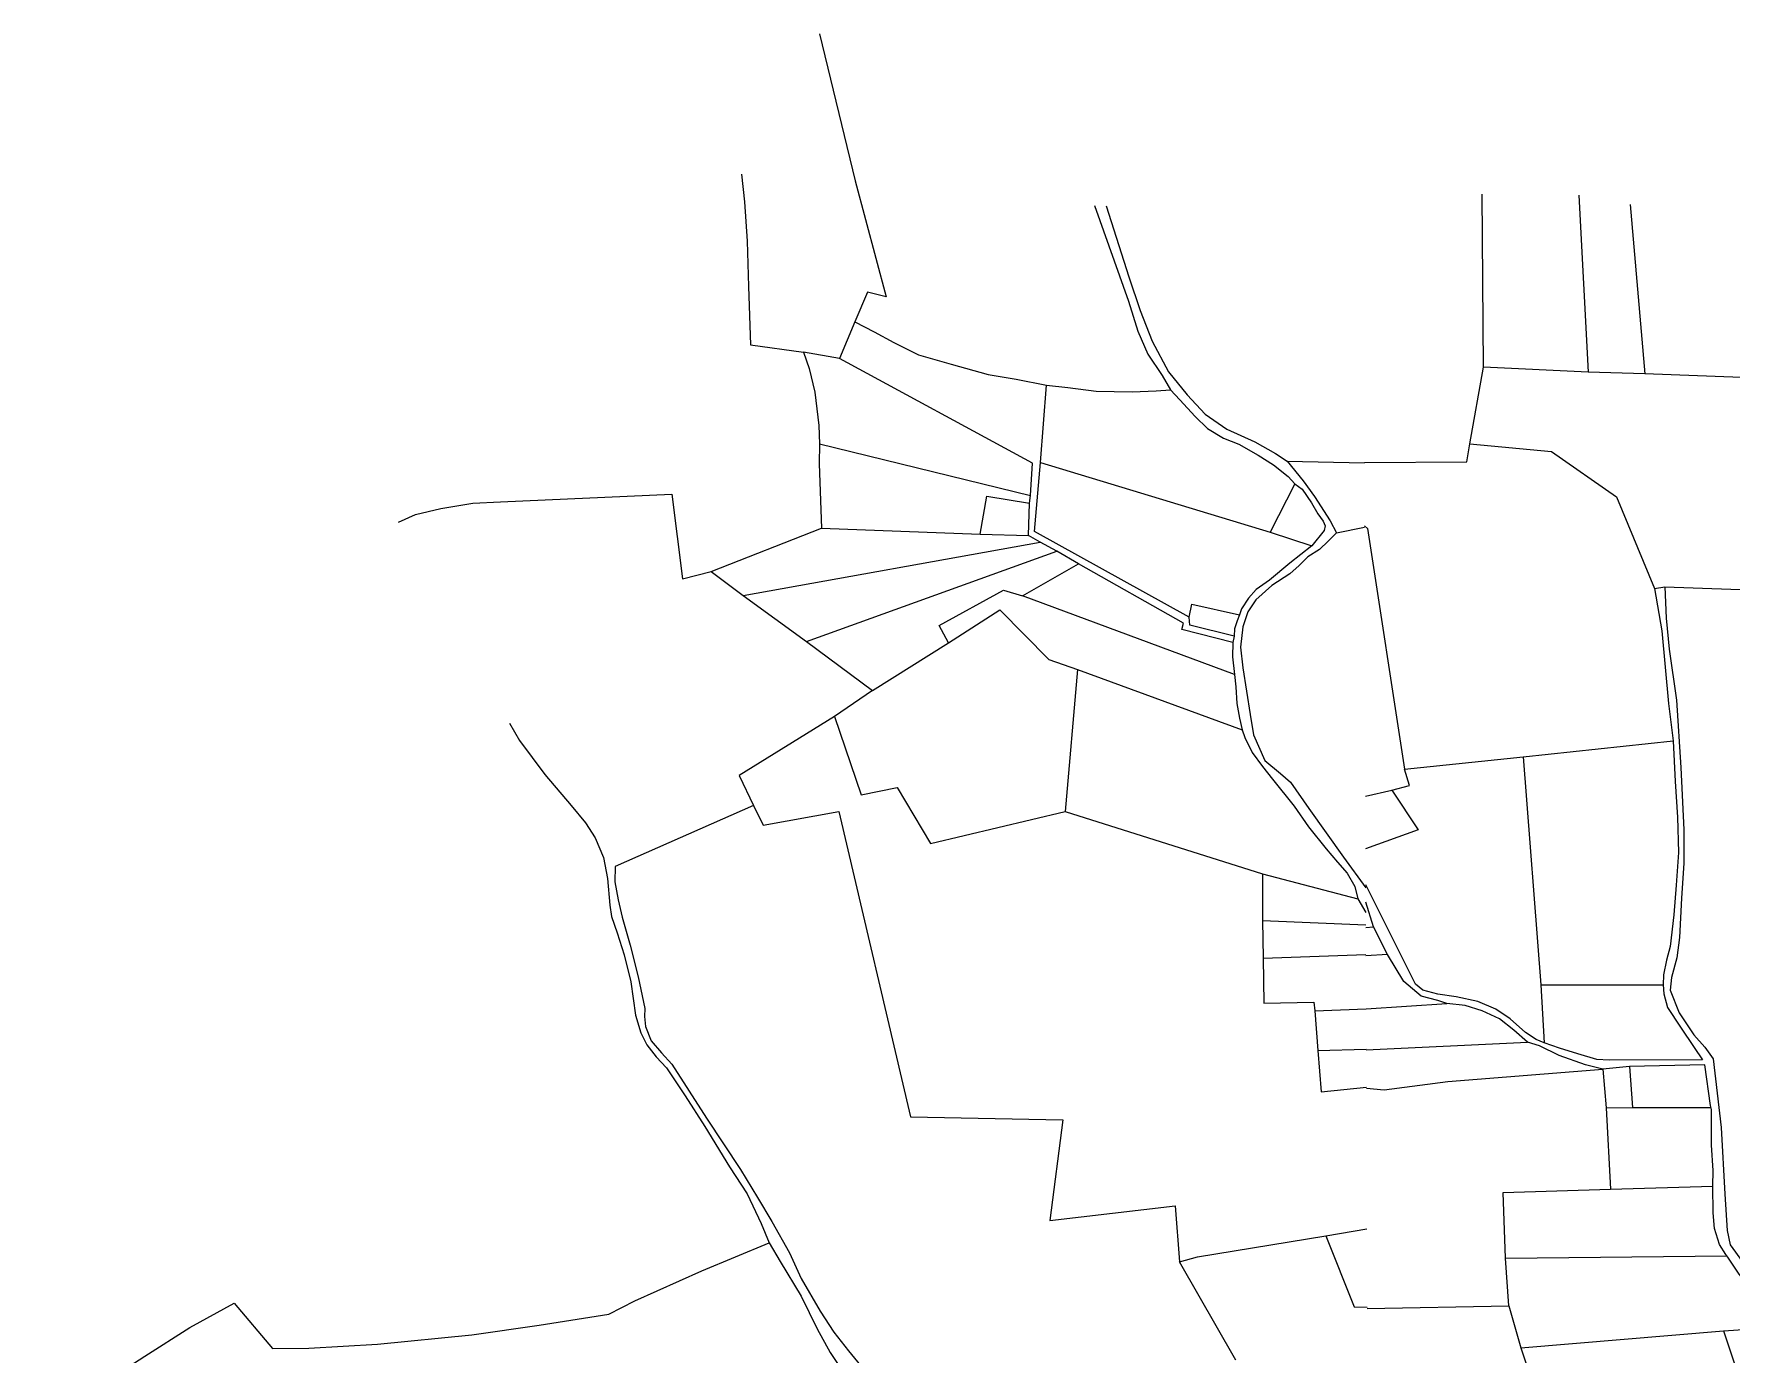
# Model space of a CAD drawing. Header units: millimetres. Extents: x 605783 to 623458, y 1302882 to 1324924.
# Drawn here: x 617361 to 619532, y 1321959 to 1323648 of the extents above; entities that cross this region are included whole.
import ezdxf

# ---------------------------------------------------------------- set-up
doc = ezdxf.new("R2010")
doc.units = ezdxf.units.MM
doc.layers.add('2', color=7, linetype='Continuous')
doc.layers.add('3', color=7, linetype='Continuous')

msp = doc.modelspace()

# ---------------------------------------------------------------- linework, layer by layer
at = {"layer": '2', "color": 1, "lineweight": 5}
for p, q in [((619215.22328, 1323221.45748), (619213.58828, 1323443.11248)), ((619337.29128, 1323441.52148), (619349.35328, 1323215.30748)), ((619403.11028, 1323429.67448), (619421.74928, 1323213.12948)), ((618410.87228, 1323279.68748), (618391.48228, 1323232.49548)), ((618391.48228, 1323232.49548), (618345.44228, 1323240.97148)), ((619197.97228, 1323123.31248), (619215.22328, 1323221.45748)), ((619349.35328, 1323215.30748), (619215.22328, 1323221.45748)), ((618648.63928, 1323099.38148), (618656.39528, 1323198.56648)), ((619421.74928, 1323213.12948), (619349.35328, 1323215.30748)), ((619545.46128, 1323208.23448), (619421.74928, 1323213.12948)), ((618365.78328, 1323123.49048), (618635.55228, 1323057.33048)), ((618648.63928, 1323099.38148), (618942.22628, 1323010.56548)), ((618964.02428, 1323101.23748), (619062.85228, 1323099.34748)), ((618973.93028, 1323072.35548), (618942.22628, 1323010.56548)), ((618632.96028, 1323005.97048), (618634.62228, 1323047.66448)), ((618634.62228, 1323047.66448), (618635.55228, 1323057.33048)), ((618227.05128, 1322960.08748), (618368.26328, 1323015.50448)), ((618368.26328, 1323015.50448), (618571.48728, 1323007.95248)), ((618571.48728, 1323007.95248), (618632.96028, 1323005.97048)), ((618648.01828, 1322997.46748), (618632.96028, 1323005.97048)), ((618942.22628, 1323010.56548), (618995.45628, 1322993.00648)), ((619027.05328, 1323009.55948), (619063.12728, 1323017.00448)), ((618267.95628, 1322929.20048), (618648.01828, 1322997.46748)), ((618348.97728, 1322870.47048), (618669.45128, 1322985.97148)), ((618669.45128, 1322985.97148), (618648.01828, 1322997.46748)), ((618697.01928, 1322969.95848), (618669.45128, 1322985.97148)), ((618227.05128, 1322960.08748), (618267.95628, 1322929.20048)), ((618625.51628, 1322928.89948), (618697.01928, 1322969.95848)), ((619434.20128, 1322938.36448), (619447.14828, 1322940.67248)), ((618267.95628, 1322929.20048), (618348.97728, 1322870.47048)), ((618896.60528, 1322828.44248), (618625.51628, 1322928.89948)), ((618348.97728, 1322870.47048), (618433.58728, 1322807.96048)), ((618433.58728, 1322807.96048), (618530.81828, 1322868.82248)), ((618896.42428, 1322877.48848), (618894.71928, 1322869.34148)), ((618695.93128, 1322834.74748), (618680.01728, 1322653.14748)), ((618433.58728, 1322807.96048), (618384.87228, 1322774.47948)), ((619266.14728, 1322722.80548), (619457.86028, 1322743.17948)), ((619114.04428, 1322707.32248), (619266.14728, 1322722.80548)), ((619266.14728, 1322722.80548), (619288.55228, 1322431.02548)), ((619064.27628, 1322672.68348), (619098.11828, 1322680.09948)), ((618281.50828, 1322660.70048), (618104.18328, 1322582.59048)), ((618680.01728, 1322653.14748), (618932.63928, 1322573.36148)), ((618991.83228, 1322656.74948), (619036.31728, 1322594.38248)), ((619036.31728, 1322594.38248), (619064.66828, 1322555.25048)), ((618932.63928, 1322573.36148), (618932.66028, 1322513.63948)), ((618932.63928, 1322573.36148), (619054.56428, 1322541.18048)), ((619054.56428, 1322541.18048), (619064.77328, 1322523.73248)), ((619074.73028, 1322505.17848), (619064.72928, 1322536.93748)), ((618932.66028, 1322513.63948), (619064.82728, 1322507.71948)), ((618932.66028, 1322513.63948), (618933.59828, 1322465.10748)), ((619064.83728, 1322504.66248), (619074.73028, 1322505.17848)), ((619092.35528, 1322469.87148), (619074.73028, 1322505.17848)), ((618933.59828, 1322465.10748), (619064.95228, 1322470.10848)), ((619092.35528, 1322469.87148), (619064.95928, 1322468.05848)), ((619288.55228, 1322431.02548), (619445.01628, 1322431.00948)), ((619288.55228, 1322431.02548), (619292.82328, 1322356.80748)), ((618999.71228, 1322397.85548), (619065.18528, 1322400.48348)), ((618999.71228, 1322397.85548), (619003.46328, 1322347.06148)), ((619065.18528, 1322400.44148), (619168.47628, 1322407.20248)), ((619003.46328, 1322347.06148), (619065.35828, 1322348.63548)), ((619065.36028, 1322348.07748), (619271.48528, 1322357.79148)), ((619401.87428, 1322326.47048), (619368.10128, 1322323.36848)), ((619498.38828, 1322328.90448), (619401.87428, 1322326.47048)), ((619401.87428, 1322326.47048), (619405.83028, 1322274.36648)), ((619505.64628, 1322276.55248), (619498.38828, 1322328.90448)), ((619368.10128, 1322323.36848), (619372.05028, 1322273.55248)), ((619372.05028, 1322273.55248), (619405.83028, 1322274.36648)), ((619372.05028, 1322273.55248), (619377.92928, 1322169.59548)), ((619405.83028, 1322274.36648), (619506.28828, 1322274.01148)), ((619377.92928, 1322169.59548), (619508.72828, 1322173.60848)), ((618849.37128, 1322082.88048), (619013.68828, 1322110.04448)), ((619013.68828, 1322110.04448), (619066.12528, 1322118.90748)), ((618898.53828, 1321950.66848), (618826.31628, 1322076.82548)), ((619243.30128, 1322081.43948), (619526.50328, 1322084.28548)), ((619247.78928, 1322020.43948), (619243.30128, 1322081.43948)), ((619066.46528, 1322016.85948), (619247.78928, 1322020.43948)), ((619247.78928, 1322020.43948), (619263.18028, 1321966.57348)), ((619263.18028, 1321966.57348), (619522.19928, 1321988.32148)), ((619522.19928, 1321988.32148), (619601.43228, 1321993.77948)), ((619522.19928, 1321988.32148), (619601.60028, 1321752.04148))]:
    msp.add_line(p, q, dxfattribs=at)
for points in [[(618365.70828, 1323648.03048), (618411.30528, 1323460.12948), (618451.22128, 1323311.56848), (618427.29828, 1323317.44948), (618410.87228, 1323279.68748)], [(618265.97128, 1323468.71748), (618269.84128, 1323433.17348), (618273.33428, 1323382.88548), (618275.11928, 1323324.70448), (618277.30428, 1323250.00748), (618345.44228, 1323240.97148)], [(618717.59028, 1323428.60948), (618761.08528, 1323306.00348), (618773.10528, 1323267.73748), (618785.80928, 1323238.37348), (618804.08328, 1323210.83948), (618814.91028, 1323192.63948)], [(618732.57828, 1323427.98348), (618761.57028, 1323337.26648), (618775.92128, 1323293.93948), (618791.50328, 1323254.94448), (618812.42228, 1323215.48948), (618836.04728, 1323185.97048), (618859.37228, 1323161.53148), (618886.71628, 1323142.21248), (618922.66528, 1323126.02048), (618949.20928, 1323111.01348), (618964.02428, 1323101.23748)], [(618410.87228, 1323279.68748), (618435.87128, 1323266.95448), (618460.88028, 1323253.20448), (618492.50828, 1323237.48148), (618534.26228, 1323225.40948), (618581.61228, 1323212.37148), (618617.47428, 1323206.09048), (618656.39528, 1323198.56648)], [(618345.44228, 1323240.97148), (618352.48528, 1323219.94148), (618359.86328, 1323189.76648), (618364.81428, 1323146.86248), (618365.78328, 1323123.49048)], [(618635.55228, 1323057.33048), (618638.23528, 1323098.52448), (618391.48228, 1323232.49548)], [(618656.39528, 1323198.56648), (618683.59428, 1323195.51048), (618719.94828, 1323191.01248), (618765.66828, 1323189.90448), (618796.63828, 1323191.20248), (618814.91028, 1323192.63948)], [(618814.91028, 1323192.63948), (618826.95928, 1323179.78848), (618846.19328, 1323158.61648), (618862.33028, 1323143.00648), (618882.75428, 1323130.73948), (618902.37628, 1323123.04048), (618927.13528, 1323108.77948), (618946.54428, 1323096.50348), (618965.21328, 1323081.67948), (618973.93028, 1323072.35548)], [(618365.78328, 1323123.49048), (618365.50028, 1323098.07448), (618368.26328, 1323015.50448)], [(619062.85128, 1323099.72548), (619193.97228, 1323100.42848), (619197.97228, 1323123.31248)], [(619197.97228, 1323123.31248), (619302.13928, 1323113.55748), (619385.35928, 1323055.72848), (619434.20128, 1322938.36448)], [(618838.56528, 1322901.61348), (618640.78428, 1323011.37848), (618648.63928, 1323099.38148)], [(618964.02428, 1323101.23748), (618984.56128, 1323076.26448), (618998.96128, 1323056.06448), (619019.04628, 1323024.73448), (619027.05328, 1323009.55948)], [(618973.93028, 1323072.35548), (618983.13428, 1323065.32348), (618995.22228, 1323048.15248), (619003.22228, 1323033.73948), (619010.16128, 1323024.39948), (619012.75528, 1323018.32448), (619011.28328, 1323012.46548), (618995.45628, 1322993.00648)], [(617827.28728, 1323023.28548), (617848.78828, 1323032.88348), (617881.47928, 1323040.55148), (617922.04928, 1323047.52848), (617957.58728, 1323049.12248), (618176.90928, 1323058.99848), (618190.56528, 1322950.86048), (618227.05128, 1322960.08748)], [(618571.48728, 1323007.95248), (618579.69128, 1323056.56748), (618634.62228, 1323047.66448)], [(619027.05328, 1323009.55948), (619016.73428, 1322999.04548), (619005.40228, 1322988.26848), (618990.75828, 1322978.73248), (618979.42628, 1322967.95548), (618967.33228, 1322957.17148), (618944.35728, 1322941.96848), (618923.94728, 1322923.99248), (618913.67128, 1322908.65048), (618907.49428, 1322889.28048), (618904.42228, 1322863.33048), (618907.44928, 1322836.92748), (618916.61228, 1322777.28848), (618920.90928, 1322750.89748), (618935.67328, 1322718.24748), (618955.63028, 1322701.40248), (618968.42528, 1322690.33648), (618991.83228, 1322656.74948)], [(619063.12228, 1323018.38448), (619066.95628, 1323015.07948), (619114.04428, 1322707.32248)], [(618995.45628, 1322993.00648), (618967.71828, 1322970.89848), (618941.50128, 1322949.05848), (618924.34028, 1322936.95748), (618914.78728, 1322925.94248), (618905.76528, 1322912.39048), (618903.04228, 1322904.48748)], [(618894.71928, 1322869.34148), (618829.30928, 1322885.77248), (618831.26928, 1322893.92248), (618697.01928, 1322969.95848)], [(618530.81828, 1322868.82248), (618518.68528, 1322891.07648), (618601.07128, 1322936.30048), (618625.51628, 1322928.89948)], [(619434.20128, 1322938.36448), (619443.24328, 1322883.98148), (619452.13828, 1322791.21348), (619457.86028, 1322743.17948)], [(619447.14828, 1322940.67248), (619449.03928, 1322900.51248), (619452.70628, 1322860.60948), (619462.03328, 1322795.29548), (619467.86128, 1322709.13248), (619471.38628, 1322629.57548), (619471.75928, 1322586.87148), (619468.58328, 1322541.87448), (619465.92928, 1322491.53948), (619462.44528, 1322465.86048), (619455.65728, 1322440.68548), (619454.18028, 1322424.16048), (619465.69128, 1322395.19948), (619484.31128, 1322367.01248), (619498.32528, 1322351.27348), (619509.28928, 1322336.29348), (619519.18628, 1322248.61148), (619524.25128, 1322163.20948), (619526.92028, 1322116.95048), (619530.78228, 1322098.40048), (619565.71428, 1322050.41048)], [(619447.14828, 1322940.67248), (619652.40228, 1322933.10548), (619926.94628, 1322852.94448)], [(618838.56528, 1322901.61348), (618842.22828, 1322918.16548), (618903.04228, 1322904.48748)], [(618530.81828, 1322868.82248), (618596.47028, 1322911.09948), (618659.25128, 1322847.37448), (618695.93128, 1322834.74748)], [(618896.42428, 1322877.48848), (618839.67128, 1322891.45848), (618838.56528, 1322901.61348)], [(618903.04228, 1322904.48748), (618900.06028, 1322897.09048), (618896.59528, 1322886.89348), (618896.42428, 1322877.48848)], [(618894.71928, 1322869.34148), (618894.37528, 1322850.78548), (618896.60528, 1322828.44248)], [(618896.60528, 1322828.44248), (618898.26828, 1322812.70048), (618899.72728, 1322791.36648), (618903.19428, 1322772.59148), (618906.37628, 1322757.37248)], [(617968.98428, 1322765.86348), (617982.13228, 1322743.61848), (618014.25828, 1322700.45348), (618047.87828, 1322660.60648), (618066.61228, 1322638.41248), (618078.97028, 1322619.46548), (618089.60828, 1322593.89348), (618094.66928, 1322567.25548), (618097.51028, 1322533.22748), (618099.67128, 1322518.50648), (618106.71428, 1322497.47748), (618115.84928, 1322469.60548), (618124.28128, 1322435.11948), (618130.24528, 1322392.47848), (618137.04828, 1322369.92248), (618144.80328, 1322354.49048), (618156.87528, 1322339.09848), (618169.95128, 1322324.98548), (618193.88628, 1322289.11548), (618218.86828, 1322249.69748), (618250.81428, 1322198.14448), (618273.21128, 1322163.78648), (618291.07028, 1322125.82848), (618301.44728, 1322101.01748)], [(618384.87228, 1322774.47948), (618262.88528, 1322698.90548), (618281.50828, 1322660.70048)], [(618384.87228, 1322774.47948), (618419.02628, 1322674.40548), (618465.16428, 1322683.46648), (618507.69828, 1322611.93348), (618680.01728, 1322653.14748)], [(618906.37628, 1322757.37248), (618909.76328, 1322747.74648), (618919.33228, 1322728.26448), (618932.44228, 1322710.34048), (618945.53628, 1322694.19448), (618973.26828, 1322659.63048), (618991.27728, 1322633.36448), (619013.87528, 1322605.10648), (619028.49928, 1322588.21248), (619041.07028, 1322573.84148), (619050.61428, 1322557.15448), (619054.56428, 1322541.18048)], [(619457.86028, 1322743.17948), (619460.54528, 1322691.32848), (619463.46628, 1322645.83148), (619464.86328, 1322600.33348), (619461.93128, 1322558.89548), (619458.99028, 1322520.76148), (619454.02328, 1322480.33748), (619449.50028, 1322462.53648), (619445.74228, 1322443.97448), (619445.01628, 1322431.00948)], [(619098.11828, 1322680.09948), (619120.45328, 1322686.23448), (619114.04428, 1322707.32248)], [(619098.11828, 1322680.09948), (619131.78728, 1322629.56548), (619064.50228, 1322605.06648)], [(618281.50828, 1322660.70048), (618293.91928, 1322635.65448), (618390.51928, 1322653.05248), (618482.10128, 1322262.00648), (618676.91028, 1322258.44348), (618660.52828, 1322129.70048), (618820.60528, 1322148.18548), (618826.31628, 1322076.82548), (618849.37128, 1322082.88048)], [(618104.18328, 1322582.59048), (618104.10428, 1322562.76748), (618108.11628, 1322539.93148), (618113.39028, 1322517.86948), (618123.35928, 1322481.87248), (618133.62028, 1322441.55848), (618142.36228, 1322400.72148), (618141.69028, 1322390.54948), (618143.32628, 1322377.85748), (618150.34728, 1322359.36948), (618163.43228, 1322344.24048), (618177.02028, 1322329.62448), (618221.05828, 1322260.39148), (618264.80928, 1322194.96848), (618286.46028, 1322158.82348), (618304.76228, 1322128.23948), (618327.20928, 1322088.29048), (618342.48528, 1322055.13748), (618366.72628, 1322013.42548), (618383.97728, 1321986.64448), (618402.97928, 1321962.92848), (618426.08728, 1321934.42148)], [(619292.82328, 1322356.80748), (619282.65128, 1322361.36748), (619268.91128, 1322369.98848), (619249.30328, 1322387.75248), (619231.23428, 1322400.18048), (619208.09328, 1322409.80448), (619180.13628, 1322415.86248), (619157.01228, 1322419.38548), (619137.69528, 1322424.18648), (619128.27628, 1322431.79748), (619064.65528, 1322559.31348)], [(618933.59828, 1322465.10748), (618934.10628, 1322407.67748), (618998.08928, 1322409.02248), (618999.71228, 1322397.85548)], [(619168.47628, 1322407.20248), (619157.03528, 1322411.25148), (619135.68328, 1322416.81148), (619113.27928, 1322435.58748), (619092.35528, 1322469.87148)], [(619445.01628, 1322431.00948), (619445.81028, 1322419.82648), (619450.68528, 1322402.04048), (619467.26628, 1322376.90048), (619484.86528, 1322350.74548), (619495.57628, 1322335.25548)], [(619271.48528, 1322357.79148), (619254.16928, 1322373.27048), (619235.84128, 1322387.73148), (619213.46128, 1322397.86548), (619191.85128, 1322404.69548), (619168.47628, 1322407.20248)], [(619368.10128, 1322323.36848), (619345.73328, 1322328.92648), (619311.91828, 1322340.82148), (619286.99228, 1322352.98548), (619271.48528, 1322357.79148)], [(619495.57628, 1322335.25548), (619375.94328, 1322334.81848), (619360.19328, 1322335.55748), (619336.04328, 1322342.63848), (619312.65428, 1322350.22848), (619292.82328, 1322356.80748)], [(619003.46328, 1322347.06148), (619007.48628, 1322294.23748), (619065.52028, 1322300.08848)], [(619065.52328, 1322299.01748), (619088.26728, 1322296.75948), (619169.51728, 1322307.30548), (619368.10128, 1322323.36848)], [(619508.72828, 1322173.60848), (619509.18028, 1322193.43548), (619506.80328, 1322225.96948), (619506.93028, 1322271.47048), (619505.64628, 1322276.55248)], [(619243.30128, 1322081.43948), (619240.52628, 1322165.57348), (619377.92928, 1322169.59548)], [(619527.77828, 1322082.63548), (619525.22928, 1322085.93648), (619517.06528, 1322098.88748), (619510.91128, 1322119.46848), (619509.07828, 1322139.29248), (619508.72828, 1322173.60848)], [(619013.68828, 1322110.04448), (619049.79228, 1322019.13748), (619066.46028, 1322018.52048)], [(617431.94528, 1321612.27048), (617404.69228, 1321764.75848), (617360.74628, 1321852.29048), (617395.79028, 1321881.07248), (617455.57928, 1321925.83748), (617502.79928, 1321956.00148), (617560.37528, 1321992.61348), (617616.72828, 1322023.87748), (617665.74628, 1321965.87148), (617712.47128, 1321966.04348), (617800.28928, 1321971.41748), (617921.06328, 1321983.19148), (618007.04028, 1321995.66448), (618096.05128, 1322009.69048), (618129.42128, 1322026.76748), (618215.16928, 1322065.16048), (618301.44728, 1322101.01748)], [(618301.44728, 1322101.01748), (618315.62528, 1322077.25748), (618342.17828, 1322032.51648), (618362.86128, 1321991.02648), (618379.63828, 1321960.42848), (618400.48128, 1321929.61348), (618421.01628, 1321904.89548), (618437.41528, 1321888.27148)], [(619601.43228, 1321993.77948), (619577.22328, 1322022.21248), (619562.19228, 1322038.20448), (619542.57028, 1322061.05148), (619527.77828, 1322082.63548)]]:
    msp.add_lwpolyline(points, dxfattribs=at)
at = {"layer": '3', "color": 1, "lineweight": 5}
msp.add_line((618695.93128, 1322834.74748), (618906.37628, 1322757.37248), dxfattribs=at)
msp.add_lwpolyline([(619263.18028, 1321966.57348), (619281.62528, 1321910.42448), (619301.81328, 1321866.48048), (619321.76228, 1321817.45148), (619339.63028, 1321786.21248)], dxfattribs=at)

doc.saveas('drawing.dxf')
